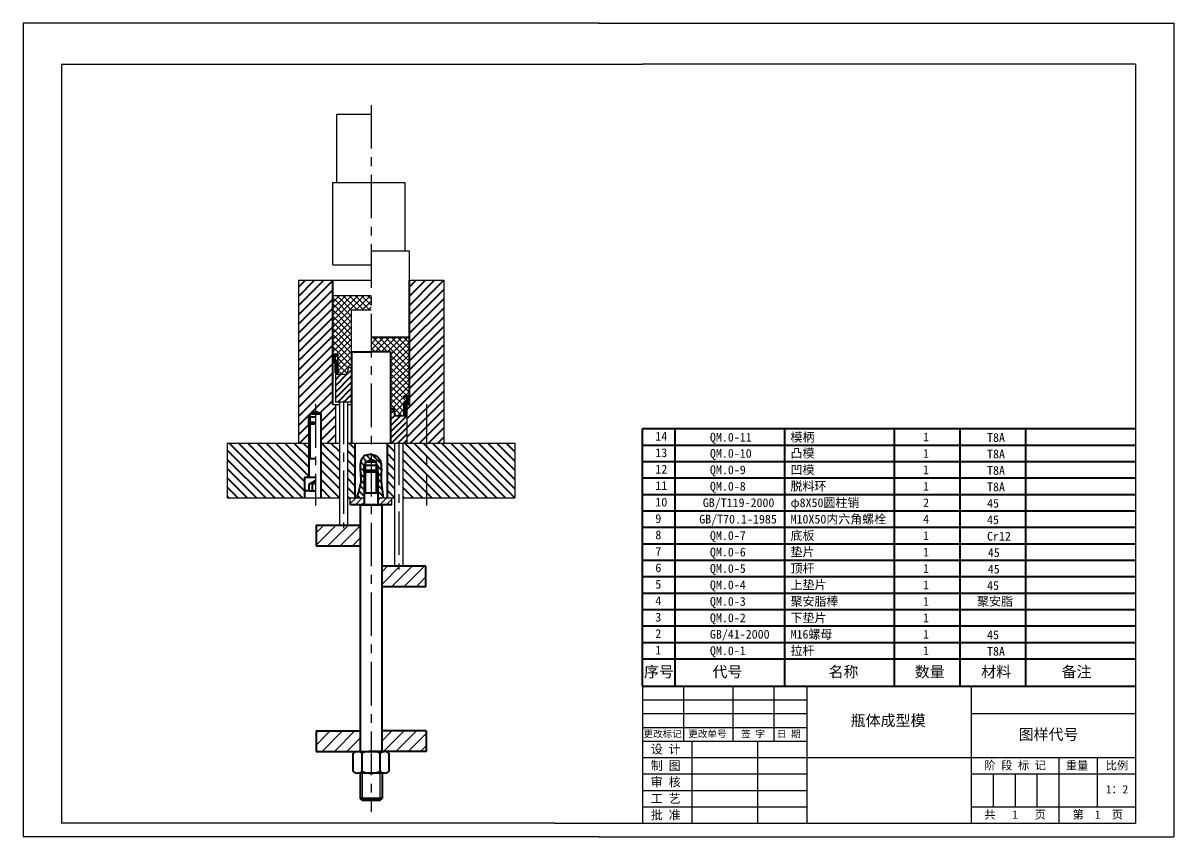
# Model space of a CAD drawing. Extents: x -23172 to -18855, y 7404 to 10591.
# Drawn here: x -21210.8 to -20790.8, y 8847.8 to 9144.8 of the extents above; entities that cross this region are included whole.
import ezdxf
from ezdxf.enums import TextEntityAlignment as Align

# ---------------------------------------------------------------- set-up
doc = ezdxf.new("R2010")
doc.units = 0
doc.header["$LTSCALE"] = 10
doc.linetypes.add('CENTER', pattern=[50.8, 31.75, -6.35, 6.35, -6.35])
doc.linetypes.add('DASHED', pattern=[0.75, 0.5, -0.25])
doc.layers.get('DEFPOINTS').update_dxf_attribs({"linetype": 'CONTINUOUS'})
for name, color, linetype in [('2细线层', 3, 'CONTINUOUS'), ('3中心线层', 1, 'CENTER'), ('4虚线层', 6, 'DASHED'), ('5剖面线层', 2, 'CONTINUOUS'), ('CONT', 3, 'CONTINUOUS'), ('TEXT', 1, 'CONTINUOUS')]:
    doc.layers.add(name, color=color, linetype=linetype)
doc.layers.add('YELLOW', color=2, linetype='CONTINUOUS', lineweight=40)
doc.styles.add('CHINA1', font='')
doc.styles.get('CHINA1').set_extended_font_data('SimSun')
pattern_1 = [(45, (-10349.7884, 4294.413), (-1.683798, 1.683798), [])]
pattern_2 = [(45, (544.5956, -819.2385), (-2.24506403, 2.24506403), [])]

msp = doc.modelspace()

# ---------------------------------------------------------------- hatches: boundary and pattern name
at = {"layer": '2细线层', "lineweight": 40}
h = msp.add_hatch(dxfattribs=at)
h.set_pattern_fill('ANSI31', color=256, scale=0.75, style=0)
h.set_pattern_definition(pattern_1)
h.paths.add_polyline_path([(-21110.29, 8991.52), (-21106.54, 8991.52), (-21106.54, 8998.59), (-21106.54, 9001.09), (-21106.04, 9001.09), (-21106.04, 9002.24), (-21104.04, 9003.1), (-21102.04, 9002.24), (-21102.04, 8991.52), (-21096.81, 8991.52), (-21096.81, 9005.52), (-21097.79, 9005.52), (-21097.79, 9050.97), (-21110.29, 9050.97)])
h.paths.add_polyline_path([(-21106.54, 8998.59), (-21106.04, 8999.09), (-21106.04, 9001.09), (-21106.54, 9001.09)], flags=17)
h = msp.add_hatch(dxfattribs=at)
h.set_pattern_fill('ANSI31', color=256, scale=0.75, style=0)
h.set_pattern_definition(pattern_1)
h.paths.add_polyline_path([(-21069.79, 9005.52), (-21070.76, 9005.52), (-21070.76, 8991.52), (-21057.29, 8991.52), (-21057.29, 9050.97), (-21069.79, 9050.97)])
h = msp.add_hatch(dxfattribs=at)
h.set_pattern_fill('ANSI31', color=256, scale=0.5, style=0)
h.set_pattern_definition([(45, (-10349.7884, 4304.3859), (-1.12253202, 1.12253202), [])])
h.paths.add_polyline_path([(-21096.81, 9006.5), (-21090.91, 9006.5), (-21090.91, 9019), (-21092.16, 9019), (-21092.6, 9016.5), (-21096.81, 9016.5)])
h = msp.add_hatch(dxfattribs=at)
h.set_pattern_fill('ANSI31', color=256, scale=0.5, style=0)
h.set_pattern_definition([(45, (-10349.7884, 4294.413), (-1.12253202, 1.12253202), [])])
h.paths.add_polyline_path([(-21076.66, 8991.52), (-21070.76, 8991.52), (-21070.76, 9001.52), (-21074.97, 9001.52), (-21075.42, 9004.02), (-21076.66, 9004.02)])
h = msp.add_hatch(dxfattribs=at)
h.set_pattern_fill('ANSI31', color=256, scale=0.75, angle=270, style=0)
h.set_pattern_definition([(315, (-10349.7884, 4294.413), (1.683798, 1.683798), [])])
h.paths.add_polyline_path([(-21031.29, 8971.52), (-21031.29, 8991.52), (-21063.54, 8991.52), (-21063.54, 8971.52)])
h.paths.add_polyline_path([(-21072.21, 8971.52), (-21063.54, 8971.52), (-21063.54, 8991.52), (-21072.21, 8991.52)])
h.paths.add_polyline_path([(-21077.91, 8971.52), (-21075.21, 8971.52), (-21075.21, 8991.52), (-21077.91, 8991.52)])
h.paths.add_polyline_path([(-21092.36, 8971.52), (-21089.66, 8971.52), (-21089.66, 8991.52), (-21092.36, 8991.52)])
h.paths.add_polyline_path([(-21102.04, 8971.52), (-21095.36, 8971.52), (-21095.36, 8991.52), (-21102.04, 8991.52)])
h.paths.add_polyline_path([(-21108.04, 8971.52), (-21108.04, 8979.09), (-21106.54, 8979.09), (-21106.54, 8991.52), (-21136.29, 8991.52), (-21136.29, 8971.52)])
h = msp.add_hatch(dxfattribs=at)
h.set_pattern_fill('ANSI31', color=256, scale=0.5, angle=90, style=0)
h.set_pattern_definition([(135, (-10267.3472, 4066.7669), (-1.12253202, -1.12253202), [])])
edge = h.paths.add_edge_path()
edge.add_spline(control_points=[(-21079.38, 8971.52), (-21079.78, 8974.05), (-21080.45, 8978.94), (-21079.57, 8986.3), (-21083, 8987.37), (-21083.79, 8987.43)], knot_values=[39.326836, 39.326836, 39.326836, 39.326836, 55.484272, 70.059847, 74.3015, 74.3015, 74.3015, 74.3015], degree=3, periodic=0)
edge.add_line((-21083.79, 8987.43), (-21083.79, 8985.54))
edge.add_line((-21083.79, 8985.54), (-21081.79, 8984.68))
edge.add_line((-21081.79, 8984.68), (-21081.79, 8983.52))
edge.add_line((-21081.79, 8983.52), (-21081.29, 8983.52))
edge.add_line((-21081.29, 8983.52), (-21081.29, 8981.02))
edge.add_line((-21081.29, 8981.02), (-21081.29, 8971.52))
edge.add_line((-21081.29, 8971.52), (-21079.38, 8971.52))
h.paths.add_polyline_path([(-21086.29, 8981.02), (-21085.79, 8981.52), (-21085.79, 8983.52), (-21086.29, 8983.52)], flags=17)
edge = h.paths.add_edge_path()
edge.add_line((-21085.79, 8984.68), (-21083.79, 8985.54))
edge.add_line((-21083.79, 8985.54), (-21083.79, 8987.43))
edge.add_spline(control_points=[(-21083.79, 8987.43), (-21084.75, 8987.5), (-21087, 8987.03), (-21088.2, 8981.61), (-21086.61, 8978.12), (-21088.73, 8972.62), (-21088.86, 8971.52)], knot_values=[4.836071, 4.836071, 4.836071, 4.836071, 10.064795, 16.776041, 33.286363, 39.326836, 39.326836, 39.326836, 39.326836], degree=3, periodic=0)
edge.add_line((-21088.86, 8971.52), (-21086.29, 8971.52))
edge.add_line((-21086.29, 8971.52), (-21086.29, 8981.02))
edge.add_line((-21086.29, 8981.02), (-21086.29, 8983.52))
edge.add_line((-21086.29, 8983.52), (-21085.79, 8983.52))
edge.add_line((-21085.79, 8983.52), (-21085.79, 8984.68))
at = {"layer": '5剖面线层', "lineweight": -3, "ltscale": 0.5}
h = msp.add_hatch(dxfattribs=at)
h.set_pattern_fill('ANSI37', color=3, scale=0.5, angle=180, style=0)
h.set_pattern_definition([(225, (-10349.7884, 4304.3859), (1.12253202, -1.12253202), []), (315, (-10349.7884, 4304.3859), (1.12253202, 1.12253202), [])])
h.paths.add_polyline_path([(-21090.91, 9040), (-21083.79, 9040), (-21083.79, 9045.25), (-21097.79, 9045.25), (-21097.79, 9024), (-21095.91, 9024), (-21095.91, 9016.5), (-21092.6, 9016.5), (-21092.16, 9019), (-21090.91, 9019)])
h = msp.add_hatch(dxfattribs=at)
h.set_pattern_fill('ANSI37', color=3, scale=0.5, angle=180, style=0)
h.set_pattern_definition([(225, (-10280.1688, 4277.5857), (1.12253202, -1.12253202), []), (315, (-10280.1688, 4277.5857), (1.12253202, 1.12253202), [])])
h.paths.add_polyline_path([(-21069.79, 9029.77), (-21070.04, 9030.02), (-21083.79, 9030.02), (-21083.79, 9024.77), (-21076.66, 9024.77), (-21076.66, 9004.02), (-21075.42, 9004.02), (-21074.97, 9001.52), (-21071.66, 9001.52), (-21071.66, 9006.52), (-21070.76, 9006.52), (-21070.76, 9008.02), (-21071.66, 9008.02), (-21071.66, 9008.77), (-21069.79, 9008.77)])
at = {"layer": 'CONT'}
h = msp.add_hatch(dxfattribs=at)
h.set_pattern_fill('ANSI31', color=256, scale=0.5, style=0)
h.set_pattern_definition([(45, (-10267.3472, 4066.7669), (-1.12253202, 1.12253202), [])])
h.paths.add_polyline_path([(-21081.29, 8971.52), (-21081.29, 8969.02), (-21079.79, 8969.02), (-21076.22, 8969.02), (-21076.22, 8971.52)])
h.paths.add_polyline_path([(-21086.29, 8971.52), (-21091.35, 8971.52), (-21091.35, 8969.02), (-21086.29, 8969.02)])
h = msp.add_hatch(dxfattribs=at)
h.set_pattern_fill('ANSI31', color=256, style=0)
h.set_pattern_definition(pattern_2)
h.paths.add_polyline_path([(-21087.79, 8954.02), (-21087.79, 8961.52), (-21103.85, 8961.52), (-21103.85, 8954.02)])
h = msp.add_hatch(dxfattribs=at)
h.set_pattern_fill('ANSI31', color=256, style=0)
h.set_pattern_definition(pattern_2)
h.paths.add_polyline_path([(-21087.79, 8954.02), (-21087.79, 8961.52), (-21103.85, 8961.52), (-21103.85, 8954.02)])
h = msp.add_hatch(dxfattribs=at)
h.set_pattern_fill('ANSI31', color=256, style=0)
h.set_pattern_definition([(45, (544.5956, -857.4385), (-2.24506403, 2.24506403), [])])
h.paths.add_polyline_path([(-21063.74, 8939.07), (-21063.74, 8946.57), (-21079.79, 8946.57), (-21079.79, 8939.07)])
h = msp.add_hatch(dxfattribs=at)
h.set_pattern_fill('ANSI31', color=256, style=0)
h.set_pattern_definition([(45, (544.5956, -851.7385), (-2.24506403, 2.24506403), [])])
h.paths.add_polyline_path([(-21063.72, 8879.02), (-21063.72, 8886.52), (-21079.79, 8886.52), (-21079.79, 8879.02)])
h.paths.add_polyline_path([(-21087.79, 8879.02), (-21087.79, 8886.52), (-21103.85, 8886.52), (-21103.85, 8881.84), (-21096.48, 8879.02)])
h.paths.add_polyline_path([(-21103.85, 8881.84), (-21103.85, 8879.02), (-21096.48, 8879.02)], flags=17)
at = {"layer": 'YELLOW', "lineweight": -3, "ltscale": 0.5}
h = msp.add_hatch(dxfattribs=at)
h.set_pattern_fill('ANSI31', color=3, scale=0.125, angle=360, style=0)
h.set_pattern_definition([(45, (-32221.8532, 13833.40827), (-0.280633004, 0.280633004), [])])
h.paths.add_polyline_path([(-21096.81, 9023.25), (-21095.91, 9023.25), (-21095.91, 9024), (-21097.79, 9024), (-21097.79, 9022), (-21097.79, 9020.75), (-21096.81, 9020.75), (-21096.44, 9020.75), (-21096.44, 9016.75), (-21095.91, 9016.75), (-21095.91, 9021.75), (-21096.81, 9021.75)])
h.paths.add_polyline_path([(-21096.44, 9020.75), (-21096.81, 9020.75), (-21096.81, 9017.12), (-21096.44, 9016.75)])
h = msp.add_hatch(dxfattribs=at)
h.set_pattern_fill('ANSI31', color=3, scale=0.125, angle=360, style=0)
h.set_pattern_definition([(45, (-32221.8532, 13818.18542), (-0.280633004, 0.280633004), [])])
h.paths.add_polyline_path([(-21070.76, 9006.52), (-21071.66, 9006.52), (-21071.66, 9001.52), (-21071.14, 9001.52), (-21071.14, 9005.52), (-21070.76, 9005.52), (-21069.79, 9005.52), (-21069.79, 9006.87), (-21069.79, 9008.77), (-21071.66, 9008.77), (-21071.66, 9008.02), (-21070.76, 9008.02)])
h.paths.add_polyline_path([(-21071.14, 9001.52), (-21070.76, 9001.9), (-21070.76, 9005.52), (-21071.14, 9005.52)], flags=17)

# ---------------------------------------------------------------- linework, layer by layer
at = {"layer": '2细线层', "lineweight": 40}
for p, q in [((-21106.54, 8998.59), (-21106.54, 9001.09)), ((-21106.04, 8985.75), (-21106.04, 8999.09)), ((-21086.29, 8981.02), (-21086.29, 8983.52)), ((-21085.79, 8973.19), (-21085.79, 8981.52)), ((-21081.79, 8973.19), (-21081.79, 8981.52)), ((-21081.29, 8981.02), (-21081.29, 8983.52))]:
    msp.add_line(p, q, dxfattribs=at)
at = {"layer": '2细线层', "color": 3}
for p, q in [((-21086.99, 8871.07), (-21086.99, 8861.07)), ((-21080.59, 8871.07), (-21080.59, 8861.07))]:
    msp.add_line(p, q, dxfattribs=at)
at = {"layer": '2细线层', "lineweight": 40}
msp.add_open_spline([(-21088.86, 8971.52), (-21088.73, 8972.62), (-21086.61, 8978.12), (-21088.2, 8981.61), (-21086.82, 8987.84), (-21079.44, 8987.41), (-21080.45, 8978.94), (-21079.78, 8974.05), (-21079.38, 8971.52)], degree=3, knots=[4.836071, 4.836071, 4.836071, 4.836071, 10.876543, 27.386865, 34.098111, 43.568489, 58.144063, 74.3015, 74.3015, 74.3015, 74.3015], dxfattribs=at)
at = {"layer": '3中心线层', "lineweight": -3, "ltscale": 0.05}
for p, q in [((-21083.79, 9114.85), (-21083.79, 8856.96)), ((-21104.04, 9005.69), (-21104.04, 8968.75)), ((-21093.86, 9006.96), (-21093.86, 8960.5)), ((-21063.54, 9005.69), (-21063.54, 8968.75)), ((-21073.71, 8991.99), (-21073.71, 8945.41))]:
    msp.add_line(p, q, dxfattribs=at)
at = {"layer": '4虚线层', "lineweight": 40}
for p, q in [((-21106.32, 8976.59), (-21104.04, 8977.91)), ((-21106.32, 8974.09), (-21106.32, 8976.59)), ((-21105.18, 8974.09), (-21105.18, 8976.59))]:
    msp.add_line(p, q, dxfattribs=at)
for centre, radius, start, end in [((-21105.75, 8975.59), 1.14, 60, 120), ((-21104.04, 8972.99), 3.77, 90, 107.6397)]:
    msp.add_arc(centre, radius, start, end, dxfattribs=at)
at = {"layer": 'CONT', "lineweight": 40}
for p, q in [((-20984.79, 8996.8), (-20804.79, 8996.8)), ((-20972.79, 8990.8), (-20972.79, 8996.8)), ((-20932.79, 8990.8), (-20932.79, 8996.8)), ((-20892.79, 8990.8), (-20892.79, 8996.8)), ((-20868.79, 8990.8), (-20868.79, 8996.8)), ((-20844.79, 8990.8), (-20844.79, 8996.8)), ((-20984.79, 8990.8), (-20804.79, 8990.8)), ((-20972.79, 8984.8), (-20972.79, 8990.8)), ((-20932.79, 8984.8), (-20932.79, 8990.8)), ((-20892.79, 8984.8), (-20892.79, 8990.8)), ((-20868.79, 8984.8), (-20868.79, 8990.8)), ((-20844.79, 8984.8), (-20844.79, 8990.8)), ((-20984.79, 8984.8), (-20804.79, 8984.8)), ((-20984.79, 8984.8), (-20804.79, 8984.8)), ((-20984.79, 8984.8), (-20804.79, 8984.8)), ((-20972.79, 8978.8), (-20972.79, 8984.8)), ((-20932.79, 8978.8), (-20932.79, 8984.8)), ((-20892.79, 8978.8), (-20892.79, 8984.8)), ((-20868.79, 8978.8), (-20868.79, 8984.8)), ((-20844.79, 8978.8), (-20844.79, 8984.8)), ((-20984.79, 8978.8), (-20804.79, 8978.8)), ((-20972.79, 8972.8), (-20972.79, 8978.8)), ((-20932.79, 8972.8), (-20932.79, 8978.8)), ((-20892.79, 8972.8), (-20892.79, 8978.8)), ((-20868.79, 8972.8), (-20868.79, 8978.8)), ((-20844.79, 8972.8), (-20844.79, 8978.8)), ((-20984.79, 8972.8), (-20804.79, 8972.8)), ((-20984.79, 8972.8), (-20804.79, 8972.8)), ((-20972.79, 8966.8), (-20972.79, 8972.8)), ((-20932.79, 8966.8), (-20932.79, 8972.8)), ((-20932.79, 8966.8), (-20932.79, 8972.8)), ((-20892.79, 8966.8), (-20892.79, 8972.8)), ((-20892.79, 8966.8), (-20892.79, 8972.8)), ((-20868.79, 8966.8), (-20868.79, 8972.8)), ((-20868.79, 8966.8), (-20868.79, 8972.8)), ((-20844.79, 8966.8), (-20844.79, 8972.8)), ((-20984.79, 8966.8), (-20804.79, 8966.8)), ((-20972.79, 8960.8), (-20972.79, 8966.8)), ((-20932.79, 8960.8), (-20932.79, 8966.8)), ((-20892.79, 8960.8), (-20892.79, 8966.8)), ((-20868.79, 8960.8), (-20868.79, 8966.8)), ((-20844.79, 8960.8), (-20844.79, 8966.8)), ((-20984.79, 8960.8), (-20804.79, 8960.8)), ((-20984.79, 8960.8), (-20804.79, 8960.8)), ((-20972.79, 8954.8), (-20972.79, 8960.8)), ((-20932.79, 8954.8), (-20932.79, 8960.8)), ((-20892.79, 8954.8), (-20892.79, 8960.8)), ((-20868.79, 8954.8), (-20868.79, 8960.8)), ((-20844.79, 8954.8), (-20844.79, 8960.8)), ((-20984.79, 8954.8), (-20804.79, 8954.8)), ((-20984.79, 8954.8), (-20804.79, 8954.8)), ((-20972.79, 8948.8), (-20972.79, 8954.8)), ((-20932.79, 8948.8), (-20932.79, 8954.8)), ((-20892.79, 8948.8), (-20892.79, 8954.8)), ((-20868.79, 8948.8), (-20868.79, 8954.8)), ((-20844.79, 8948.8), (-20844.79, 8954.8)), ((-20984.79, 8948.8), (-20804.79, 8948.8)), ((-20972.79, 8942.8), (-20972.79, 8948.8)), ((-20932.79, 8942.8), (-20932.79, 8948.8)), ((-20892.79, 8942.8), (-20892.79, 8948.8)), ((-20868.79, 8942.8), (-20868.79, 8948.8)), ((-20844.79, 8942.8), (-20844.79, 8948.8)), ((-20984.79, 8942.8), (-20804.79, 8942.8)), ((-20984.79, 8942.8), (-20804.79, 8942.8)), ((-20972.79, 8930.8), (-20972.79, 8942.8)), ((-20932.79, 8930.8), (-20932.79, 8942.8)), ((-20892.79, 8930.8), (-20892.79, 8942.8)), ((-20868.79, 8930.8), (-20868.79, 8942.8)), ((-20844.79, 8930.8), (-20844.79, 8942.8)), ((-20984.79, 8936.8), (-20804.79, 8936.8)), ((-20984.79, 8930.8), (-20804.79, 8930.8)), ((-20972.79, 8924.8), (-20972.79, 8930.8)), ((-20932.79, 8924.8), (-20932.79, 8930.8)), ((-20892.79, 8924.8), (-20892.79, 8930.8)), ((-20868.79, 8924.8), (-20868.79, 8930.8)), ((-20844.79, 8924.8), (-20844.79, 8930.8)), ((-20984.79, 8924.8), (-20804.79, 8924.8)), ((-20984.79, 8924.8), (-20804.79, 8924.8)), ((-20972.79, 8918.8), (-20972.79, 8924.8)), ((-20932.79, 8918.8), (-20932.79, 8924.8)), ((-20892.79, 8918.8), (-20892.79, 8924.8)), ((-20868.79, 8918.8), (-20868.79, 8924.8)), ((-20844.79, 8918.8), (-20844.79, 8924.8)), ((-20984.79, 8918.8), (-20804.79, 8918.8)), ((-20972.79, 8912.8), (-20972.79, 8918.8)), ((-20932.79, 8912.8), (-20932.79, 8918.8)), ((-20892.79, 8912.8), (-20892.79, 8918.8)), ((-20868.79, 8912.8), (-20868.79, 8918.8)), ((-20844.79, 8912.8), (-20844.79, 8918.8)), ((-20984.79, 8912.8), (-20804.79, 8912.8)), ((-20972.79, 8902.8), (-20972.79, 8912.8)), ((-20932.79, 8902.8), (-20932.79, 8912.8)), ((-20892.79, 8902.8), (-20892.79, 8912.8)), ((-20868.79, 8902.8), (-20868.79, 8912.8)), ((-20844.79, 8902.8), (-20844.79, 8912.8))]:
    msp.add_line(p, q, dxfattribs=at)
at = {"layer": 'CONT', "lineweight": -3}
for p, q in [((-20969.79, 8902.8), (-20969.79, 8882.8)), ((-20951.79, 8902.8), (-20951.79, 8882.8)), ((-20936.79, 8902.8), (-20936.79, 8882.8)), ((-20924.79, 8902.8), (-20924.79, 8852.8)), ((-20864.79, 8902.8), (-20864.79, 8852.8)), ((-20984.79, 8897.8), (-20924.79, 8897.8)), ((-20984.79, 8892.8), (-20924.79, 8892.8)), ((-20864.79, 8892.8), (-20804.79, 8892.8)), ((-20984.79, 8887.8), (-20924.79, 8887.8)), ((-20966.79, 8882.8), (-20966.79, 8852.8)), ((-20942.79, 8882.8), (-20942.79, 8852.8)), ((-20984.79, 8876.8), (-20804.79, 8876.8)), ((-20832.79, 8876.8), (-20832.79, 8852.8)), ((-20818.79, 8876.8), (-20818.79, 8858.8)), ((-20984.79, 8870.8), (-20924.79, 8870.8)), ((-20864.79, 8870.8), (-20804.79, 8870.8)), ((-20856.79, 8870.8), (-20856.79, 8858.8)), ((-20848.79, 8870.8), (-20848.79, 8858.8)), ((-20840.79, 8870.8), (-20840.79, 8858.8)), ((-20984.79, 8864.8), (-20924.79, 8864.8)), ((-20984.79, 8858.8), (-20924.79, 8858.8)), ((-20864.79, 8858.8), (-20804.79, 8858.8))]:
    msp.add_line(p, q, dxfattribs=at)
at = {"layer": 'DEFPOINTS', "lineweight": -3}
for p, q in [((-21000.79, 9144.8), (-21210.79, 9144.8)), ((-21210.79, 9144.8), (-21210.79, 8847.8)), ((-21000.79, 9144.8), (-20790.79, 9144.8)), ((-20790.79, 9144.8), (-20790.79, 8847.8)), ((-21000.79, 8847.8), (-21210.79, 8847.8)), ((-21000.79, 8847.8), (-20790.79, 8847.8))]:
    msp.add_line(p, q, dxfattribs=at)
at = {"layer": 'YELLOW', "lineweight": -3}
for p, q in [((-21196.79, 9129.8), (-21016.79, 9129.8)), ((-21196.79, 9129.8), (-21196.79, 8852.8)), ((-21016.79, 9129.8), (-20984.79, 9129.8)), ((-20804.79, 9129.8), (-20984.79, 9129.8)), ((-20804.79, 9129.8), (-20804.79, 8852.8)), ((-20984.79, 8902.8), (-20804.79, 8902.8)), ((-20984.79, 8902.8), (-20984.79, 8852.8)), ((-20984.79, 8902.8), (-20804.79, 8902.8)), ((-20984.79, 8902.8), (-20804.79, 8902.8)), ((-20984.79, 8902.8), (-20804.79, 8902.8)), ((-20984.79, 8882.8), (-20924.79, 8882.8)), ((-21016.79, 8852.8), (-21196.79, 8852.8)), ((-21016.79, 8852.8), (-20984.79, 8852.8)), ((-20984.79, 8852.8), (-20804.79, 8852.8))]:
    msp.add_line(p, q, dxfattribs=at)
at = {"layer": 'YELLOW', "lineweight": -3, "ltscale": 0.5}
for p, q in [((-21096.29, 9086.57), (-21096.29, 9111.57)), ((-21096.29, 9111.57), (-21083.79, 9111.57)), ((-21097.79, 9056.57), (-21097.79, 9086.57)), ((-21097.79, 9086.57), (-21083.79, 9086.57)), ((-21071.29, 9086.52), (-21083.79, 9086.52)), ((-21071.29, 9061.52), (-21071.29, 9086.52)), ((-21069.79, 9061.52), (-21083.79, 9061.52)), ((-21069.79, 9031.42), (-21069.79, 9061.52)), ((-21097.79, 9056.57), (-21083.79, 9056.57)), ((-21110.29, 9050.97), (-21110.29, 8991.52)), ((-21110.29, 9050.97), (-21083.79, 9050.97)), ((-21069.79, 9050.97), (-21057.29, 9050.97)), ((-21057.29, 9050.97), (-21057.29, 8991.52)), ((-21083.79, 9045.25), (-21097.79, 9045.25)), ((-21090.91, 9007.77), (-21090.91, 9040)), ((-21083.79, 9040), (-21090.91, 9040)), ((-21097.79, 9014.02), (-21097.79, 9035.27)), ((-21097.79, 9024), (-21095.91, 9024)), ((-21095.91, 9024), (-21097.79, 9024)), ((-21096.81, 9021.75), (-21096.81, 9023.25)), ((-21096.81, 9023.25), (-21095.91, 9023.25)), ((-21096.81, 9021.75), (-21095.91, 9021.75)), ((-21095.91, 9016.5), (-21095.91, 9024)), ((-21096.81, 9020.75), (-21097.79, 9020.75)), ((-21096.81, 9020.75), (-21096.44, 9020.75)), ((-21092.16, 9019), (-21092.6, 9016.5)), ((-21090.91, 9019), (-21092.16, 9019)), ((-21096.81, 9016.5), (-21096.81, 9006.5)), ((-21092.6, 9016.5), (-21096.81, 9016.5)), ((-21095.91, 9016.75), (-21096.44, 9016.75)), ((-21095.36, 9005.52), (-21097.79, 9005.52)), ((-21090.91, 9006.5), (-21096.81, 9006.5)), ((-21096.81, 9005.52), (-21096.81, 8991.52)), ((-21095.36, 9006.5), (-21095.36, 8961.52)), ((-21092.36, 9006.5), (-21092.36, 8961.52)), ((-21090.91, 9005.52), (-21092.36, 9005.52)), ((-21069.79, 9008.77), (-21071.66, 9008.77)), ((-21070.76, 9008.02), (-21071.66, 9008.02)), ((-21070.76, 9006.52), (-21071.66, 9006.52)), ((-21070.76, 9005.52), (-21071.14, 9005.52)), ((-21070.76, 9006.52), (-21070.76, 9008.02)), ((-21070.76, 9005.52), (-21069.79, 9005.52)), ((-21070.76, 9005.52), (-21070.76, 8991.52)), ((-21071.14, 9001.52), (-21074.97, 9001.52)), ((-21074.97, 9001.52), (-21070.76, 9001.52)), ((-21136.29, 8991.52), (-21106.54, 8991.52)), ((-21136.29, 8991.52), (-21136.29, 8971.52)), ((-21102.04, 8991.52), (-21095.36, 8991.52)), ((-21092.36, 8991.52), (-21031.29, 8991.52)), ((-21075.21, 8991.52), (-21075.21, 8946.57)), ((-21072.21, 8991.52), (-21072.21, 8946.57)), ((-21031.29, 8991.52), (-21031.29, 8971.52)), ((-21136.29, 8971.52), (-21095.36, 8971.52)), ((-21092.36, 8971.52), (-21086.29, 8971.52)), ((-21091.35, 8969.02), (-21091.35, 8971.52)), ((-21081.29, 8971.52), (-21075.21, 8971.52)), ((-21076.22, 8969.02), (-21076.22, 8971.52)), ((-21072.21, 8971.52), (-21031.29, 8971.52))]:
    msp.add_line(p, q, dxfattribs=at)
at = {"layer": 'YELLOW', "lineweight": 40}
for p, q in [((-21097.79, 9005.52), (-21097.79, 9050.97)), ((-21069.79, 9005.52), (-21069.79, 9050.97)), ((-21070.04, 9030.02), (-21083.79, 9030.02)), ((-21069.79, 9029.77), (-21070.04, 9030.02)), ((-21097.79, 9020.75), (-21097.79, 9024)), ((-21090.91, 9024.77), (-21090.91, 8991.52)), ((-21090.91, 9024.77), (-21083.79, 9024.77)), ((-21076.66, 9024.77), (-21083.79, 9024.77)), ((-21076.66, 9024.77), (-21076.66, 8991.52)), ((-21076.66, 9004.02), (-21075.42, 9004.02)), ((-21074.97, 9001.52), (-21075.42, 9004.02)), ((-20984.79, 8990.8), (-20984.79, 8996.8)), ((-20984.79, 8990.8), (-20984.79, 8996.8)), ((-20984.79, 8984.8), (-20984.79, 8990.8)), ((-20984.79, 8984.8), (-20984.79, 8990.8)), ((-20984.79, 8978.8), (-20984.79, 8984.8)), ((-20984.79, 8972.8), (-20984.79, 8978.8)), ((-20984.79, 8972.8), (-20984.79, 8978.8)), ((-20984.79, 8966.8), (-20984.79, 8972.8)), ((-20984.79, 8960.8), (-20984.79, 8966.8)), ((-20984.79, 8954.8), (-20984.79, 8960.8)), ((-20984.79, 8948.8), (-20984.79, 8954.8)), ((-20984.79, 8942.8), (-20984.79, 8948.8)), ((-20984.79, 8942.8), (-20984.79, 8948.8)), ((-20984.79, 8936.8), (-20984.79, 8942.8)), ((-20984.79, 8930.8), (-20984.79, 8936.8)), ((-20984.79, 8924.8), (-20984.79, 8930.8)), ((-20984.79, 8924.8), (-20984.79, 8930.8)), ((-20984.79, 8918.8), (-20984.79, 8924.8)), ((-20984.79, 8912.8), (-20984.79, 8918.8)), ((-20984.79, 8902.8), (-20984.79, 8912.8)), ((-20984.79, 8902.8), (-20804.79, 8902.8)), ((-20984.79, 8902.8), (-20804.79, 8902.8)), ((-20984.79, 8902.8), (-20804.79, 8902.8)), ((-20984.79, 8902.8), (-20804.79, 8902.8)), ((-20984.79, 8902.8), (-20804.79, 8902.8)), ((-20984.79, 8902.8), (-20804.79, 8902.8)), ((-20984.79, 8902.8), (-20804.79, 8902.8))]:
    msp.add_line(p, q, dxfattribs=at)
at = {"layer": 'YELLOW', "lineweight": 40, "ltscale": 7}
for p, q in [((-21095.91, 9023.25), (-21095.91, 9024)), ((-21095.91, 9016.75), (-21095.91, 9021.75)), ((-21096.81, 9017.12), (-21096.81, 9020.75)), ((-21096.44, 9016.75), (-21096.81, 9017.12)), ((-21071.66, 9008.02), (-21071.66, 9008.77)), ((-21071.66, 9001.52), (-21071.66, 9006.52)), ((-21106.54, 9001.09), (-21104.04, 9001.09)), ((-21106.04, 9002.24), (-21104.04, 9003.1)), ((-21106.04, 8999.09), (-21106.04, 9002.24)), ((-21106.04, 9002.24), (-21102.04, 9002.24)), ((-21102.04, 9002.24), (-21104.04, 9003.1)), ((-21102.04, 8971.52), (-21102.04, 9002.24)), ((-21071.14, 9001.52), (-21070.76, 9001.9)), ((-21071.14, 9001.52), (-21070.76, 9001.9)), ((-21106.54, 8998.59), (-21106.04, 8999.09)), ((-21106.54, 8998.59), (-21106.04, 8999.09)), ((-21106.54, 8998.59), (-21106.54, 8979.09)), ((-21106.54, 8998.59), (-21104.04, 8998.59)), ((-21106.54, 8998.59), (-21104.04, 8998.59)), ((-21104.04, 8999.09), (-21106.04, 8999.09)), ((-21104.04, 8999.09), (-21106.04, 8999.09)), ((-21089.66, 8991.52), (-21089.66, 8971.52)), ((-21077.91, 8991.52), (-21077.91, 8971.52)), ((-21104.04, 8985.75), (-21106.54, 8985.75)), ((-21085.79, 8984.68), (-21083.79, 8985.54)), ((-21085.79, 8981.52), (-21085.79, 8984.68)), ((-21085.79, 8984.68), (-21081.79, 8984.68)), ((-21081.79, 8984.68), (-21083.79, 8985.54)), ((-21081.79, 8981.52), (-21081.79, 8984.68)), ((-21086.29, 8983.52), (-21081.29, 8983.52)), ((-21086.29, 8981.02), (-21085.79, 8981.52)), ((-21086.29, 8981.02), (-21086.29, 8969.02)), ((-21086.29, 8981.02), (-21081.29, 8981.02)), ((-21081.79, 8981.52), (-21085.79, 8981.52)), ((-21081.79, 8981.52), (-21081.29, 8981.02)), ((-21081.29, 8981.02), (-21081.29, 8969.02)), ((-21108.04, 8979.09), (-21104.04, 8979.09)), ((-21108.04, 8979.09), (-21108.04, 8971.52)), ((-21106.32, 8974.09), (-21107.54, 8974.09)), ((-21106.32, 8974.09), (-21104.04, 8974.09)), ((-21081.29, 8973.19), (-21086.29, 8973.19)), ((-21076.22, 8969.02), (-21091.35, 8969.02)), ((-21087.79, 8969.02), (-21087.79, 8879.02)), ((-21087.79, 8969.02), (-21079.79, 8969.02)), ((-21079.79, 8879.02), (-21079.79, 8969.02)), ((-21103.85, 8961.52), (-21087.79, 8961.52)), ((-21103.85, 8961.52), (-21087.79, 8961.52)), ((-21103.85, 8961.52), (-21103.85, 8954.02)), ((-21103.85, 8961.52), (-21103.85, 8954.02)), ((-21103.85, 8954.02), (-21087.79, 8954.02)), ((-21103.85, 8954.02), (-21087.79, 8954.02)), ((-21063.74, 8946.57), (-21079.79, 8946.57)), ((-21063.74, 8939.07), (-21063.74, 8946.57)), ((-21063.74, 8939.07), (-21079.79, 8939.07)), ((-21103.85, 8886.52), (-21103.85, 8879.02)), ((-21103.85, 8886.52), (-21087.79, 8886.52)), ((-21063.72, 8886.52), (-21079.79, 8886.52)), ((-21063.72, 8886.52), (-21063.72, 8879.02)), ((-21103.85, 8879.02), (-21083.79, 8879.02)), ((-21088.69, 8879.02), (-21078.88, 8879.02)), ((-21088.69, 8879.02), (-21078.88, 8879.02)), ((-21063.72, 8879.02), (-21083.79, 8879.02)), ((-21090.33, 8871.67), (-21090.33, 8878.43)), ((-21087.06, 8871.67), (-21087.06, 8878.43)), ((-21080.52, 8871.67), (-21080.52, 8878.43)), ((-21077.24, 8878.43), (-21077.24, 8871.67)), ((-21078.88, 8871.07), (-21088.69, 8871.07)), ((-21087.79, 8871.07), (-21087.79, 8861.87)), ((-21079.79, 8871.07), (-21079.79, 8861.87)), ((-21079.79, 8861.87), (-21087.79, 8861.87)), ((-21086.99, 8861.07), (-21087.79, 8861.87)), ((-21080.59, 8861.07), (-21086.99, 8861.07)), ((-21080.59, 8861.07), (-21079.79, 8861.87))]:
    msp.add_line(p, q, dxfattribs=at)
at = {"layer": 'YELLOW', "color": 3, "lineweight": -3, "ltscale": 0.5}
for p, q in [((-21096.44, 9016.75), (-21096.44, 9020.75)), ((-21071.14, 9001.52), (-21071.14, 9005.52)), ((-21071.14, 9001.52), (-21071.14, 9005.52))]:
    msp.add_line(p, q, dxfattribs=at)
at = {"layer": 'YELLOW', "lineweight": 40, "ltscale": 7}
for centre, radius, start, end in [((-21107.54, 8974.59), 0.5, 180, 270), ((-21088.69, 8876.48), 2.54, 49.9424, 130.0576), ((-21088.69, 8876.48), 2.54, 49.9424, 130.0576), ((-21083.79, 8869.75), 9.27, 69.3402, 110.6598), ((-21083.79, 8869.75), 9.27, 69.3402, 110.6598), ((-21078.88, 8876.48), 2.54, 49.9424, 130.0576), ((-21078.88, 8876.48), 2.54, 49.9424, 130.0576), ((-21088.69, 8873.61), 2.54, 229.9424, 310.0576), ((-21083.79, 8880.34), 9.27, 249.3402, 290.6598), ((-21078.88, 8873.61), 2.54, 229.9424, 310.0576)]:
    msp.add_arc(centre, radius, start, end, dxfattribs=at)

# ---------------------------------------------------------------- texts
at = {"layer": 'TEXT', "lineweight": 40, "style": 'CHINA1'}
for s, p in [('14', (-20980.05, 8992.4)), ('QM.0-11', (-20960.12, 8992.06)), ('模柄', (-20930.71, 8992.06)), ('1', (-20882.34, 8992.17)), ('T8A', (-20859.01, 8991.95)), ('13', (-20980.05, 8986.4)), ('QM.0-10', (-20960.12, 8986.17)), ('凸模', (-20930.71, 8986.17)), ('1', (-20882.34, 8986.17)), ('T8A', (-20859.01, 8985.95)), ('凹模', (-20930.71, 8980.17)), ('12', (-20980.05, 8980.4)), ('QM.0-9', (-20960.12, 8980.17)), ('1', (-20882.34, 8980.17)), ('T8A', (-20859.01, 8979.95)), ('11', (-20980.05, 8974.4)), ('QM.0-8', (-20960.12, 8974.17)), ('脱料环', (-20930.71, 8974.17)), ('1', (-20882.34, 8974.17)), ('T8A', (-20859.01, 8973.95)), ('10', (-20980.05, 8968.4)), ('GB/T119-2000', (-20962.72, 8968.17)), ('φ8X50圆柱销', (-20930.71, 8968.17)), ('2', (-20882.34, 8968.17)), ('45', (-20859.01, 8967.95)), ('9', (-20980.05, 8962.4)), ('GB/T70.1-1985', (-20964.02, 8962.17)), ('M10X50内六角螺栓', (-20930.71, 8962.17)), ('4', (-20882.34, 8962.17)), ('45', (-20859.01, 8961.95)), ('8', (-20980.05, 8956.4)), ('QM.0-7', (-20960.12, 8956.17)), ('底板', (-20930.71, 8956.17)), ('1', (-20882.34, 8956.17)), ('Cr12', (-20859.01, 8955.95)), ('7', (-20980.05, 8950.4)), ('QM.0-6', (-20960.12, 8950.17)), ('垫片', (-20930.71, 8950.17)), ('1', (-20882.34, 8950.17)), ('1', (-20882.34, 8950.17)), ('45', (-20858.72, 8949.95)), ('6', (-20980.05, 8944.4)), ('QM.0-5', (-20960.12, 8944.17)), ('顶杆', (-20930.71, 8944.17)), ('1', (-20882.34, 8944.17)), ('45', (-20858.72, 8943.95)), ('上垫片', (-20930.71, 8938.17)), ('5', (-20980.05, 8938.4)), ('QM.0-4', (-20960.12, 8938.17)), ('1', (-20882.34, 8938.17)), ('45', (-20859.01, 8937.95)), ('4', (-20980.05, 8932.4)), ('QM.0-3', (-20960.12, 8932.17)), ('聚安脂棒', (-20930.71, 8932.17)), ('1', (-20882.34, 8932.17)), ('聚安脂', (-20862.64, 8932.17)), ('3', (-20980.05, 8926.4)), ('QM.0-2', (-20960.12, 8926.17)), ('下垫片', (-20930.71, 8926.17)), ('1', (-20882.34, 8926.17)), ('2', (-20980.05, 8920.4)), ('GB/41-2000', (-20960.12, 8920.17)), ('M16螺母', (-20930.71, 8920.17)), ('1', (-20882.34, 8920.17)), ('45', (-20859.01, 8919.95)), ('1', (-20980.05, 8914.4)), ('QM.0-1', (-20960.12, 8914.17)), ('拉杆', (-20930.71, 8914.17)), ('1', (-20882.34, 8914.17)), ('T8A', (-20859.01, 8913.95))]:
    msp.add_text(s, height=3.2, dxfattribs=at).set_placement(p)
for s, p in [('序号', (-20978.74, 8906.07)), ('代号', (-20953.74, 8906.07)), ('名称', (-20911.36, 8906.07)), ('数量', (-20879.91, 8906.07)), ('材料', (-20855.69, 8906.07)), ('备注', (-20826.33, 8906.07))]:
    msp.add_text(s, height=4, dxfattribs=at).set_placement(p, align=Align.CENTER)
at = {"layer": 'TEXT', "lineweight": -3, "style": 'CHINA1'}
for s, height, p in [('瓶体成型模', 4, (-20895.12, 8888.28)), ('图样代号', 4, (-20836.55, 8883.23)), ('更改标记', 2.5, (-20977.39, 8884.16)), ('更改单号', 2.5, (-20961.07, 8884.16)), ('签 字', 2.5, (-20944.39, 8884.16)), ('日 期', 2.5, (-20931.37, 8884.16)), ('阶 段 标 记', 3, (-20848.76, 8872.45)), ('重量', 3, (-20826.14, 8872.39)), ('比例', 3, (-20811.58, 8872.39)), ('1：2', 3, (-20811.58, 8863.7)), ('共   1   页', 3, (-20848.76, 8854.45)), ('第  1  页', 3, (-20818.59, 8854.45))]:
    msp.add_text(s, height=height, dxfattribs=at).set_placement(p, align=Align.CENTER)
for s, p in [('设 计', (-20981.72, 8878.22)), ('制 图', (-20981.72, 8872.22)), ('审 核', (-20981.72, 8866.22)), ('工 艺', (-20981.72, 8860.22)), ('批 准', (-20981.72, 8854.22))]:
    msp.add_text(s, height=3.2, dxfattribs=at).set_placement(p)

doc.saveas('drawing.dxf')
